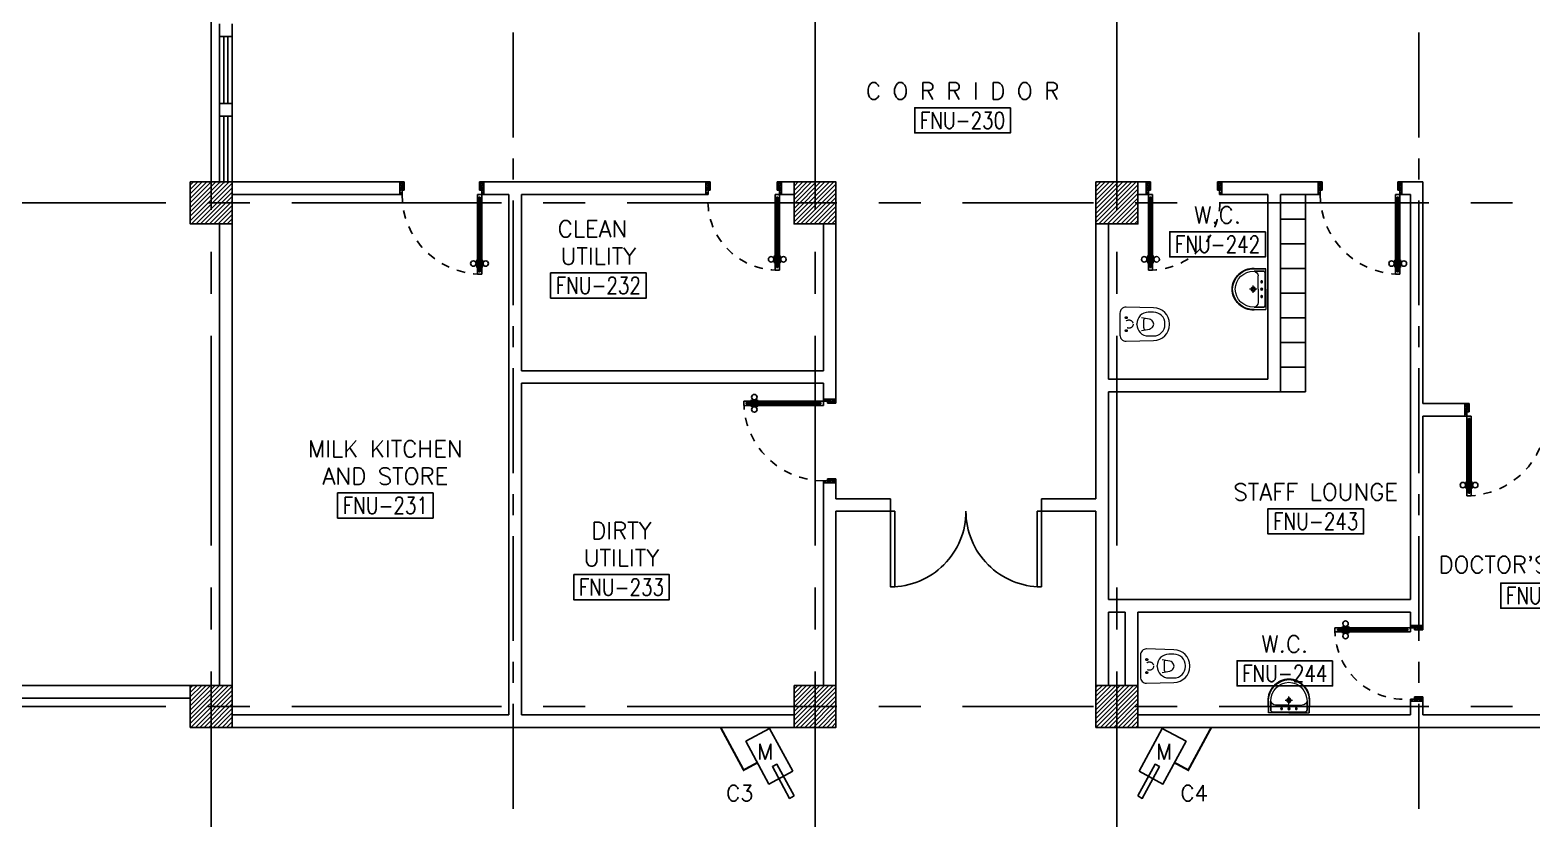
# Model space of a CAD drawing. Extents: x 88808.2 to 88899.2, y 39921.6 to 40001.1.
# Drawn here: x 88865.81 to 88883.72, y 39958.36 to 39967.76 of the extents above; entities that cross this region are included whole.
import ezdxf
from ezdxf.enums import TextEntityAlignment as Align

# ---------------------------------------------------------------- set-up
doc = ezdxf.new("R2010")
doc.units = 0
doc.header["$MEASUREMENT"] = 0
for name, pattern in [('CENTER', [2, 1.25, -0.25, 0.25, -0.25]), ('CENTERX2', [4, 2.5, -0.5, 0.5, -0.5]), ('DASHED', [0.75, 0.5, -0.25]), ('HIDDEN', [0.375, 0.25, -0.125]), ('HIDDEN2', [0.1875, 0.125, -0.0625])]:
    doc.linetypes.add(name, pattern=pattern)
doc.layers.get('0').update_dxf_attribs({"color": 11, "linetype": 'CONTINUOUS'})
for name, color, linetype in [('AXES', 11, 'CENTERX2'), ('AXES1', 11, 'CENTER'), ('COL', 11, 'CONTINUOUS'), ('DOOR', 11, 'CONTINUOUS'), ('E-CCTV', 4, 'CONTINUOUS'), ('FIX', 11, 'CONTINUOUS'), ('HAT', 11, 'CONTINUOUS'), ('Locker', 11, 'CONTINUOUS'), ('RM-BOX', 11, 'CONTINUOUS'), ('RM-NAME', 11, 'CONTINUOUS'), ('RM-NO', 11, 'CONTINUOUS'), ('WALL', 11, 'CONTINUOUS'), ('WIN', 11, 'CONTINUOUS')]:
    doc.layers.add(name, color=color, linetype=linetype)
doc.styles.add('ROMANS', font='ROMANS.shx', dxfattribs={"width": 0.6})

# ---------------------------------------------------------------- blocks, each defined once
blk = doc.blocks.new('RM1')
at = {"layer": 'RM-BOX'}
blk.add_lwpolyline([(570, -200), (-570, -200), (-570, -500), (570, -500)], close=True, dxfattribs=at)
at = {"layer": 'RM-NAME', "style": 'ROMANS'}
for tag, p in [('ROOMNAME1', (0, 324)), ('ROOMNAME2', (0, 0))]:
    blk.add_attdef(tag, text='', height=200, dxfattribs=at).set_placement(p, align=Align.MIDDLE)
at = {"layer": 'RM-NO', "style": 'ROMANS', "width": 0.8}
blk.add_attdef('ROOMNO', text='', height=200, dxfattribs=at).set_placement((0, -350), align=Align.MIDDLE)
blk = doc.blocks.new('D1000')
at = {"layer": 'DOOR', "color": 7, "linetype": 'ByBlock'}
for p, q in [((0, 0), (-150, 0)), ((-150, 0), (-150, -25)), ((-150, 0), (0, 0)), ((0, -50), (-114, 0)), ((0, -50), (-40, 0)), ((0, -50), (0, 0)), ((-1050, -25), (-1100, -25)), ((-1100, -75), (-1100, -25)), ((-1100, -25), (-1100, -75)), ((-1050, -75), (-1100, -75)), ((-1050, -42), (-1070, -42)), ((-1070, -42), (-1070, -58)), ((-1050, -58), (-1070, -58)), ((-1050, -25), (-1050, -42)), ((-1050, -58), (-1050, -75)), ((-928, -18), (-1018, -18)), ((-1018, -25), (-1018, -18)), ((-1018, -75), (-1018, -82)), ((-928, -82), (-1018, -82)), ((-1005, -9), (-940, -9)), ((-1005, -18), (-1005, -9)), ((-1005, -18), (-940, -18)), ((-1005, -82), (-940, -82)), ((-1005, -82), (-1005, -91)), ((-1005, -91), (-940, -91)), ((-940, -18), (-940, -9)), ((-940, -82), (-940, -91)), ((-928, -25), (-928, -18)), ((-928, -75), (-928, -82)), ((-200, -42), (-200, -25)), ((-200, -25), (-150, -25)), ((-180, -42), (-200, -42)), ((-200, -75), (-200, -58)), ((-200, -58), (-180, -58)), ((-150, -75), (-200, -75)), ((-180, -58), (-180, -42)), ((-150, -75), (-150, -25)), ((-150, -25), (-100, -25)), ((-100, -25), (-100, -50)), ((0, -50), (-100, -37)), ((-100, -50), (0, -50)), ((-150, -975), (-100, -975)), ((-150, -1000), (-150, -975)), ((-150, -1000), (0, -1000)), ((0, -1000), (-150, -1000)), ((0, -950), (-114, -1000)), ((-100, -975), (-100, -950)), ((0, -950), (-100, -963)), ((-100, -950), (0, -950)), ((0, -950), (-40, -1000)), ((0, -950), (0, -1000))]:
    blk.add_line(p, q, dxfattribs=at)
at = {"layer": 'DOOR', "linetype": 'ByBlock'}
for p, q in [((-200, -25), (-1050, -25)), ((-200, -42), (-1050, -42)), ((-200, -58), (-1050, -58)), ((-1050, -75), (-200, -75))]:
    blk.add_line(p, q, dxfattribs=at)
at = {"layer": 'DOOR', "color": 7, "linetype": 'ByBlock'}
for centre in [(-973, 23), (-973, -124)]:
    blk.add_circle(centre, 32.4, dxfattribs=at)
for centre, radius, start, end in [((0, -50), 134, 158.1598, 169.28), ((0, -50), 74.4, 137.7764, 180), ((0, -50), 54.4, 113.2074, 180), ((0, -50), 154, 161.1053, 166.2858), ((0, -50), 114, 154.0838, 167.3774), ((0, -50), 94.4, 148.0182, 180), ((0, -50), 34.4, 90, 180), ((0, -50), 14.4, 90, 180), ((0, -950), 154, 193.7142, 198.8947), ((0, -950), 134, 190.72, 201.8402), ((0, -950), 94.4, 180, 211.9818), ((0, -950), 74.4, 180, 222.2236), ((0, -950), 54.4, 180, 246.7926), ((0, -950), 34.4, 180, 270), ((0, -950), 14.4, 180, 270)]:
    blk.add_arc(centre, radius, start, end, dxfattribs=at)
at = {"layer": 'DOOR', "linetype": 'HIDDEN', "ltscale": 0.5}
blk.add_arc((-149, -24), 951, 180.0434, 269.9667, dxfattribs=at)
blk = doc.blocks.new('DOOR90')
at = {"layer": 'DOOR', "linetype": 'ByBlock'}
for p, q in [((0, 0), (-150, 0)), ((-200, -25), (-1000, -25)), ((-200, -42), (-1000, -42)), ((-200, -58), (-1000, -58)), ((-1000, -75), (-200, -75))]:
    blk.add_line(p, q, dxfattribs=at)
at = {"layer": 'DOOR', "color": 0, "linetype": 'ByBlock'}
for p, q in [((-150, 0), (-150, -25)), ((-150, 0), (0, 0)), ((0, -50), (0, 0)), ((-1050, -25), (-1050, -75)), ((-1050, -75), (-1050, -25)), ((-1000, -25), (-1050, -25)), ((-1000, -75), (-1050, -75)), ((-1020, -42), (-1020, -58)), ((-1000, -42), (-1020, -42)), ((-1000, -58), (-1020, -58)), ((-1000, -25), (-1000, -42)), ((-1000, -58), (-1000, -75)), ((-968, -25), (-968, -18)), ((-878, -18), (-968, -18)), ((-968, -75), (-968, -82)), ((-878, -82), (-968, -82)), ((-955, -18), (-955, -9)), ((-955, -9), (-890, -9)), ((-955, -18), (-890, -18)), ((-955, -82), (-955, -91)), ((-955, -82), (-890, -82)), ((-955, -91), (-890, -91)), ((-890, -18), (-890, -9)), ((-890, -82), (-890, -91)), ((-878, -25), (-878, -18)), ((-878, -75), (-878, -82)), ((-200, -42), (-200, -25)), ((-200, -25), (-150, -25)), ((-180, -42), (-200, -42)), ((-200, -75), (-200, -58)), ((-200, -58), (-180, -58)), ((-150, -75), (-200, -75)), ((-180, -58), (-180, -42)), ((-150, -75), (-150, -25)), ((-150, -25), (-100, -25)), ((-100, -25), (-100, -50)), ((-100, -50), (0, -50)), ((-150, -900), (-150, -875)), ((-150, -875), (-100, -875)), ((-100, -850), (0, -850)), ((-100, -875), (-100, -850)), ((0, -850), (0, -900)), ((0, -900), (-150, -900)), ((-150, -900), (0, -900))]:
    blk.add_line(p, q, dxfattribs=at)
at = {"layer": 'DOOR', "color": 9, "linetype": 'ByBlock'}
for p, q in [((0, -50), (-114, 0)), ((0, -50), (-40, 0)), ((0, -50), (-100, -37)), ((0, -850), (-114, -900)), ((0, -850), (-100, -863)), ((0, -850), (-40, -900))]:
    blk.add_line(p, q, dxfattribs=at)
at = {"layer": 'DOOR', "color": 0, "linetype": 'ByBlock'}
for centre in [(-923, 24), (-923, -124)]:
    blk.add_circle(centre, 32.4, dxfattribs=at)
at = {"layer": 'DOOR', "color": 9, "linetype": 'ByBlock'}
for centre, radius, start, end in [((0, -50), 74.4, 137.7764, 180), ((0, -50), 54.4, 113.2074, 180), ((0, -50), 154, 161.1053, 166.2858), ((0, -50), 134, 158.1598, 169.28), ((0, -50), 114, 154.0838, 167.3774), ((0, -50), 94.4, 148.0182, 180), ((0, -50), 34.4, 90, 180), ((0, -50), 14.4, 90, 180), ((0, -850), 154, 193.7142, 198.8947), ((0, -850), 134, 190.72, 201.8402), ((0, -850), 94.4, 180, 211.9818), ((0, -850), 74.4, 180, 222.2236), ((0, -850), 54.4, 180, 246.7926), ((0, -850), 34.4, 180, 270), ((0, -850), 14.4, 180, 270)]:
    blk.add_arc(centre, radius, start, end, dxfattribs=at)
at = {"layer": 'DOOR', "linetype": 'HIDDEN', "ltscale": 0.5}
blk.add_arc((-222, -50), 828, 178.2701, 275.003, dxfattribs=at)
blk = doc.blocks.new('WC1')
at = {"layer": 'FIX', "lineweight": 20}
for p, q in [((-210, 204), (-538, 194)), ((-727, 5), (-727, -5)), ((-674, 5), (-674, -5)), ((-534, 24), (-540, 0)), ((-540, 0), (-534, -24)), ((-475, 141), (-538, 141)), ((-395, 76), (-490, 60)), ((-339, 5), (-339, -5)), ((-538, -141), (-475, -141)), ((-490, -60), (-395, -76)), ((-538, -194), (-210, -204))]:
    blk.add_line(p, q, dxfattribs=at)
at = {"layer": 'FIX', "linetype": 'Continuous', "lineweight": 20}
blk.add_line((-420, -47), (-420, 45), dxfattribs=at)
at = {"layer": 'FIX', "lineweight": 20}
blk.add_lwpolyline([(-213, -204), (-210, -204, 0.414214), (-137, -131), (-137, 0), (-137, 131, 0.414214), (-210, 204)], format="xyb", dxfattribs=at)
at = {"layer": 'FIX', "linetype": 'HIDDEN2', "lineweight": 20, "ltscale": 0.3}
blk.add_circle((-245, 0), 49.8, dxfattribs=at)
at = {"layer": 'FIX', "linetype": 'HIDDEN', "lineweight": 20, "ltscale": 0.05}
for centre in [(-213, 78), (-213, -77)]:
    blk.add_circle(centre, 11.6, dxfattribs=at)
at = {"layer": 'FIX', "lineweight": 20}
for centre, radius, start, end in [((-538, 5), 189, 90, 180), ((-538, 5), 136, 90, 180), ((-473, -7), 68.2, 128.9242, 152.8468), ((-464, -18), 82, 108.496, 128.9242), ((-475, 5), 136, 360, 90), ((-538, -5), 189, 180, 270), ((-538, -5), 136, 180, 270), ((-473, 7), 68.2, 207.1532, 231.0758), ((-464, 18), 82, 231.0758, 251.504), ((-475, -5), 136, 270, 0)]:
    blk.add_arc(centre, radius, start, end, dxfattribs=at)
at = {"layer": 'FIX', "linetype": 'Continuous', "lineweight": 20}
for centre, start, end in [((-443, 46), 357.6662, 91.6121), ((-442, -46), 268.3879, 2.3338)]:
    blk.add_arc(centre, 22.3, start, end, dxfattribs=at)
blk = doc.blocks.new('COL50')
at = {"layer": 'COL'}
blk.add_lwpolyline([(-250, 250), (-250, -250), (250, -250), (250, 250)], close=True, dxfattribs=at)
blk = doc.blocks.new('*X50')
at = {"color": 0}
for p, q in [((73379, 155527), (73842, 155990)), ((73379, 155580), (73789, 155990)), ((73379, 155633), (73736, 155990)), ((73379, 155686), (73683, 155990)), ((73379, 155739), (73629, 155990)), ((73379, 155793), (73576, 155990)), ((73379, 155846), (73523, 155990)), ((73379, 155899), (73470, 155990)), ((73379, 155952), (73417, 155990)), ((73395, 155490), (73879, 155974)), ((73448, 155490), (73879, 155921)), ((73501, 155490), (73879, 155868)), ((73554, 155490), (73879, 155815)), ((73607, 155490), (73879, 155762)), ((73660, 155490), (73879, 155709)), ((73713, 155490), (73879, 155656)), ((73766, 155490), (73879, 155603)), ((73819, 155490), (73879, 155550)), ((73872, 155490), (73879, 155497))]:
    blk.add_line(p, q, dxfattribs=at)
blk = doc.blocks.new('*X53')
at = {"color": 0}
for p, q in [((73379, 149535), (73834, 149990)), ((73379, 149588), (73781, 149990)), ((73379, 149641), (73728, 149990)), ((73379, 149694), (73675, 149990)), ((73379, 149747), (73622, 149990)), ((73379, 149800), (73569, 149990)), ((73379, 149853), (73516, 149990)), ((73379, 149906), (73463, 149990)), ((73379, 149959), (73410, 149990)), ((73387, 149490), (73879, 149982)), ((73440, 149490), (73879, 149929)), ((73493, 149490), (73879, 149876)), ((73546, 149490), (73879, 149822)), ((73599, 149490), (73879, 149769)), ((73653, 149490), (73879, 149716)), ((73706, 149490), (73879, 149663)), ((73759, 149490), (73879, 149610)), ((73812, 149490), (73879, 149557)), ((73865, 149490), (73879, 149504))]:
    blk.add_line(p, q, dxfattribs=at)
blk = doc.blocks.new('LAV1')
at = {"layer": 'FIX', "linetype": 'ByBlock', "ltscale": 0.3}
for p, q in [((-280, 210), (-275, 50)), ((-245, 210), (-245, 85)), ((245, 210), (245, 85)), ((280, 210), (275, 50)), ((0, 60), (-220, 60)), ((0, 60), (220, 60))]:
    blk.add_line(p, q, dxfattribs=at)
at = {"layer": 'FIX', "linetype": 'Continuous', "lineweight": 20}
for p, q in [((-275, 210), (-275, 50)), ((275, 210), (275, 50)), ((0, 50), (-275, 50)), ((0, 50), (-252, 50)), ((0, 155), (-181, 155)), ((0, 155), (181, 155)), ((0, 50), (275, 50)), ((0, 50), (252, 50))]:
    blk.add_line(p, q, dxfattribs=at)
at = {"layer": 'FIX', "linetype": 'DASHED', "lineweight": 20, "ltscale": 0.05}
for p, q in [((50, 220), (-50, 220)), ((0, 170), (0, 270)), ((0, 170), (0, 270))]:
    blk.add_line(p, q, dxfattribs=at)
at = {"layer": 'FIX', "lineweight": 20}
for p, q in [((16, 107), (-15, 107)), ((0, 92), (0, 123))]:
    blk.add_line(p, q, dxfattribs=at)
for centre, radius in [((0, 220), 29.5), ((0, 220), 22.5), ((0, 107), 15.5)]:
    blk.add_circle(centre, radius, dxfattribs=at)
at = {"layer": 'FIX', "linetype": 'HIDDEN', "lineweight": 20, "ltscale": 0.05}
for centre in [(-100, 107), (100, 107)]:
    blk.add_circle(centre, 12.4, dxfattribs=at)
at = {"layer": 'FIX', "linetype": 'ByBlock', "ltscale": 0.3}
for centre, radius, start, end in [((7, 220), 287, 91.3776, 182.0064), ((-7, 220), 287, 357.9936, 88.6224), ((-220, 85), 24.9, 179.7021, 269.9486), ((220, 85), 24.9, 270.0514, 0.2979)]:
    blk.add_arc(centre, radius, start, end, dxfattribs=at)
at = {"layer": 'FIX', "linetype": 'Continuous', "lineweight": 20}
for centre, radius, start, end in [((8, 217), 283, 91.6988, 181.351), ((8, 212), 253, 91.7328, 180.4884), ((-8, 217), 283, 358.649, 88.3012), ((-8, 212), 253, 359.5116, 88.2672), ((-179, 222), 66.9, 190.2006, 268.0786), ((179, 222), 66.9, 271.9214, 349.7994)]:
    blk.add_arc(centre, radius, start, end, dxfattribs=at)
blk = doc.blocks.new('*X29')
at = {"color": 0}
for p, q in [((196689, 149542), (197136, 149990)), ((196689, 149595), (197083, 149990)), ((196689, 149648), (197030, 149990)), ((196689, 149701), (196977, 149990)), ((196689, 149754), (196924, 149990)), ((196689, 149807), (196871, 149990)), ((196689, 149860), (196818, 149990)), ((196689, 149913), (196765, 149990)), ((196689, 149966), (196712, 149990)), ((196689, 149489), (197189, 149989)), ((196742, 149490), (197189, 149936)), ((196795, 149490), (197189, 149883)), ((196848, 149490), (197189, 149830)), ((196901, 149490), (197189, 149777)), ((196954, 149490), (197189, 149724)), ((197007, 149490), (197189, 149671)), ((197060, 149490), (197189, 149618)), ((197113, 149490), (197189, 149565)), ((197166, 149490), (197189, 149512))]:
    blk.add_line(p, q, dxfattribs=at)
blk = doc.blocks.new('*X17')
at = {"color": 0}
for p, q in [((80579, 149522), (81047, 149990)), ((80579, 149575), (80994, 149990)), ((80579, 149628), (80941, 149990)), ((80579, 149681), (80888, 149990)), ((80579, 149734), (80835, 149990)), ((80579, 149787), (80782, 149990)), ((80579, 149840), (80729, 149990)), ((80579, 149893), (80676, 149990)), ((80579, 149946), (80623, 149990)), ((80600, 149490), (81079, 149969)), ((80653, 149490), (81079, 149916)), ((80706, 149490), (81079, 149863)), ((80759, 149490), (81079, 149810)), ((80812, 149490), (81079, 149757)), ((80865, 149490), (81079, 149704)), ((80918, 149490), (81079, 149651)), ((80971, 149490), (81079, 149598)), ((81024, 149490), (81079, 149545)), ((81077, 149490), (81079, 149492))]:
    blk.add_line(p, q, dxfattribs=at)
blk = doc.blocks.new('*X16')
at = {"color": 0}
for p, q in [((80579, 155515), (81054, 155990)), ((80579, 155568), (81001, 155990)), ((80579, 155621), (80948, 155990)), ((80579, 155674), (80895, 155990)), ((80579, 155727), (80842, 155990)), ((80579, 155780), (80789, 155990)), ((80579, 155833), (80736, 155990)), ((80579, 155886), (80683, 155990)), ((80579, 155939), (80630, 155990)), ((80607, 155490), (81079, 155962)), ((80660, 155490), (81079, 155909)), ((80713, 155490), (81079, 155856)), ((80766, 155490), (81079, 155803)), ((80819, 155490), (81079, 155750)), ((80872, 155490), (81079, 155697)), ((80925, 155490), (81079, 155644)), ((80978, 155490), (81079, 155591)), ((81031, 155490), (81079, 155538))]:
    blk.add_line(p, q, dxfattribs=at)
blk = doc.blocks.new('*X15')
at = {"color": 0}
for p, q in [((84179, 155509), (84660, 155990)), ((84179, 155562), (84607, 155990)), ((84179, 155615), (84554, 155990)), ((84179, 155668), (84501, 155990)), ((84179, 155721), (84448, 155990)), ((84179, 155774), (84395, 155990)), ((84179, 155827), (84342, 155990)), ((84179, 155880), (84289, 155990)), ((84179, 155933), (84236, 155990)), ((84179, 155986), (84183, 155990)), ((84213, 155490), (84679, 155956)), ((84266, 155490), (84679, 155903)), ((84319, 155490), (84679, 155850)), ((84372, 155490), (84679, 155796)), ((84426, 155490), (84679, 155743)), ((84479, 155490), (84679, 155690)), ((84532, 155490), (84679, 155637)), ((84585, 155490), (84679, 155584)), ((84638, 155490), (84679, 155531))]:
    blk.add_line(p, q, dxfattribs=at)

msp = doc.modelspace()

# ---------------------------------------------------------------- linework, layer by layer
at = {"layer": 'AXES'}
for p, q in [((88867.9703, 39921.6153), (88867.9703, 40000.4279)), ((88875.1703, 39921.6153), (88875.1703, 40000.4279)), ((88878.7703, 39921.6153), (88878.7703, 40000.4279)), ((88808.9303, 39965.6996), (88876.9703, 39965.6996)), ((88898.4894, 39965.6996), (88876.9703, 39965.6996)), ((88808.9303, 39959.6996), (88876.9703, 39959.6996)), ((88898.4894, 39959.6996), (88876.9703, 39959.6996))]:
    msp.add_line(p, q, dxfattribs=at)
at = {"layer": 'AXES1'}
for p, q in [((88871.5703, 39928.4796), (88871.5703, 39987.2996)), ((88882.3703, 39928.4796), (88882.3703, 39987.2996))]:
    msp.add_line(p, q, dxfattribs=at)
at = {"layer": 'DOOR'}
for points in [[(88876.0703, 39961.1246), (88876.1203, 39961.1246), (88876.1203, 39962.0246), (88876.0703, 39962.0246), (88876.0703, 39961.1246, 0.4142136), (88876.9703, 39962.0246, 0.4142136)], [(88876.0703, 39961.1246), (88876.1203, 39961.1246), (88876.1203, 39962.0246), (88876.0703, 39962.0246), (88876.0703, 39961.1246, 0.4142136), (88876.9703, 39962.0246, 0.4142136)], [(88876.0703, 39961.1246), (88876.1203, 39961.1246), (88876.1203, 39962.0246), (88876.0703, 39962.0246), (88876.0703, 39961.1246, 0.4142136), (88876.9703, 39962.0246, 0.4142136)], [(88876.0703, 39961.1246), (88876.1203, 39961.1246), (88876.1203, 39962.0246), (88876.0703, 39962.0246), (88876.0703, 39961.1246, 0.4142136), (88876.9703, 39962.0246, 0.4142136)], [(88877.8703, 39961.1246), (88877.8203, 39961.1246), (88877.8203, 39962.0246), (88877.8703, 39962.0246), (88877.8703, 39961.1246, -0.4142136), (88876.9703, 39962.0246, -0.4142136)], [(88877.8703, 39961.1246), (88877.8203, 39961.1246), (88877.8203, 39962.0246), (88877.8703, 39962.0246), (88877.8703, 39961.1246, -0.4142136), (88876.9703, 39962.0246, -0.4142136)], [(88877.8703, 39961.1246), (88877.8203, 39961.1246), (88877.8203, 39962.0246), (88877.8703, 39962.0246), (88877.8703, 39961.1246, -0.4142136), (88876.9703, 39962.0246, -0.4142136)], [(88877.8703, 39961.1246), (88877.8203, 39961.1246), (88877.8203, 39962.0246), (88877.8703, 39962.0246), (88877.8703, 39961.1246, -0.4142136), (88876.9703, 39962.0246, -0.4142136)]]:
    msp.add_lwpolyline(points, format="xyb", dxfattribs=at)
at = {"layer": 'E-CCTV', "color": 4, "const_width": 0.025}
for points in [[(88874.4835, 39959.0296), (88874.3195, 39958.9409), (88874.0443, 39959.4496)], [(88879.457, 39959.0296), (88879.621, 39958.9409), (88879.8963, 39959.4496)]]:
    msp.add_lwpolyline(points, dxfattribs=at)
at = {"layer": 'E-CCTV', "color": 4, "linetype": 'Continuous'}
for points in [[(88874.9045, 39958.9283), (88874.6289, 39959.4374), (88874.3458, 39959.2842), (88874.6213, 39958.775)], [(88879.0361, 39958.9283), (88879.3116, 39959.4374), (88879.5948, 39959.2842), (88879.3192, 39958.775)], [(88874.9204, 39958.6324), (88874.7158, 39959.0105), (88874.6627, 39958.9817), (88874.8673, 39958.6037)], [(88879.0201, 39958.6324), (88879.2247, 39959.0105), (88879.2778, 39958.9817), (88879.0732, 39958.6037)]]:
    msp.add_3dface(points, dxfattribs=at)
at = {"layer": 'Locker', "linetype": 'Continuous'}
for p, q in [((88881.0193, 39963.4496), (88881.0193, 39965.7996)), ((88881.0193, 39965.5058), (88880.7193, 39965.5058)), ((88881.0193, 39965.2121), (88880.7193, 39965.2121)), ((88881.0193, 39964.9183), (88880.7193, 39964.9183)), ((88881.0193, 39964.6246), (88880.7193, 39964.6246)), ((88881.0193, 39964.3308), (88880.7193, 39964.3308)), ((88881.0193, 39964.0371), (88880.7193, 39964.0371)), ((88881.0193, 39963.7433), (88880.7193, 39963.7433)), ((88880.7193, 39963.4496), (88881.0193, 39963.4496))]:
    msp.add_line(p, q, dxfattribs=at)
at = {"layer": 'WALL'}
for p, q in [((88868.0703, 39967.6841), (88868.0703, 39967.8341)), ((88868.2203, 39967.6841), (88868.2203, 39967.8341)), ((88868.2203, 39967.6841), (88868.0703, 39967.6841)), ((88868.2203, 39966.8841), (88868.0703, 39966.8841)), ((88868.0703, 39966.7341), (88868.0703, 39966.8841)), ((88868.2203, 39966.7341), (88868.2203, 39966.8841)), ((88868.2203, 39966.7341), (88868.0703, 39966.7341)), ((88868.2203, 39965.9496), (88870.2203, 39965.9496)), ((88868.2203, 39965.7996), (88870.2203, 39965.7996)), ((88870.2203, 39965.7996), (88870.2203, 39965.9496)), ((88871.2203, 39965.7996), (88871.2203, 39965.9496)), ((88871.2203, 39965.9496), (88873.8703, 39965.9496)), ((88871.2203, 39965.7996), (88871.5203, 39965.7996)), ((88871.5203, 39959.5996), (88871.5203, 39965.7996)), ((88871.6703, 39963.6996), (88871.6703, 39965.7996)), ((88871.6703, 39965.7996), (88873.8703, 39965.7996)), ((88873.8703, 39965.9496), (88873.8703, 39965.7996)), ((88874.7703, 39965.9496), (88874.7703, 39965.7996)), ((88874.7703, 39965.9496), (88874.7703, 39965.7996)), ((88874.7703, 39965.9496), (88874.9203, 39965.9496)), ((88874.7703, 39965.7996), (88874.9203, 39965.7996)), ((88879.1203, 39965.9496), (88879.0203, 39965.9496)), ((88879.1203, 39965.7996), (88879.0203, 39965.7996)), ((88879.1203, 39965.7996), (88879.1203, 39965.9496)), ((88879.1203, 39965.7996), (88879.1203, 39965.9496)), ((88880.0203, 39965.7996), (88880.0203, 39965.9496)), ((88881.1693, 39965.9496), (88880.0203, 39965.9496)), ((88880.5693, 39965.7996), (88880.0203, 39965.7996)), ((88880.5693, 39963.5996), (88880.5693, 39965.7996)), ((88880.7193, 39963.4496), (88880.7193, 39965.7996)), ((88881.1693, 39965.7996), (88880.7193, 39965.7996)), ((88881.1693, 39965.7996), (88881.1693, 39965.9496)), ((88882.1693, 39965.7996), (88882.1693, 39965.9496)), ((88882.4202, 39965.9496), (88882.1693, 39965.9496)), ((88882.2702, 39965.7996), (88882.1693, 39965.7996)), ((88882.2702, 39960.9746), (88882.2702, 39965.7996)), ((88882.4202, 39963.3096), (88882.4202, 39965.9496)), ((88868.0703, 39959.9496), (88868.0703, 39965.4496)), ((88868.2203, 39959.9496), (88868.2203, 39965.4496)), ((88875.2712, 39963.6996), (88875.2712, 39965.4496)), ((88875.4203, 39963.3621), (88875.4203, 39965.4496)), ((88878.5203, 39962.1746), (88878.5203, 39965.4496)), ((88878.6702, 39963.5996), (88878.6702, 39965.4496)), ((88871.6703, 39963.6996), (88875.2712, 39963.6996)), ((88874.0627, 39963.6996), (88875.2712, 39963.6996)), ((88871.6703, 39959.5996), (88871.6703, 39963.5496)), ((88871.6703, 39963.5496), (88875.2712, 39963.5496)), ((88874.0627, 39963.5496), (88875.2712, 39963.5496)), ((88875.2712, 39963.3621), (88875.2712, 39963.5496)), ((88875.2712, 39963.3621), (88875.2712, 39963.5496)), ((88875.2712, 39963.3621), (88875.2712, 39963.5496)), ((88875.2712, 39963.3621), (88875.2712, 39963.5496)), ((88880.5693, 39963.5996), (88878.6702, 39963.5996)), ((88875.4203, 39963.3621), (88875.2712, 39963.3621)), ((88875.4203, 39963.3621), (88875.2712, 39963.3621)), ((88878.6702, 39960.9746), (88878.6702, 39963.4496)), ((88880.7193, 39963.4496), (88878.6702, 39963.4496)), ((88882.4202, 39963.3096), (88882.9193, 39963.3096)), ((88882.9193, 39963.1596), (88882.9193, 39963.3096)), ((88882.4202, 39960.6621), (88882.4202, 39963.1596)), ((88882.4202, 39963.1596), (88882.9193, 39963.1596)), ((88875.4203, 39962.3621), (88875.2712, 39962.3621)), ((88875.2712, 39959.9496), (88875.2712, 39962.3621)), ((88875.2712, 39960.9746), (88875.2712, 39962.3621)), ((88875.4203, 39962.3621), (88875.2712, 39962.3621)), ((88875.2712, 39960.9746), (88875.2712, 39962.3621)), ((88875.2712, 39960.9746), (88875.2712, 39962.3621)), ((88875.4203, 39962.1746), (88875.4203, 39962.3621)), ((88875.4203, 39962.1746), (88875.4203, 39962.3621)), ((88875.4203, 39962.1746), (88875.4203, 39962.3621)), ((88875.4203, 39962.1746), (88875.4203, 39962.3621)), ((88876.0703, 39962.1746), (88875.4203, 39962.1746)), ((88876.0703, 39962.1746), (88875.4203, 39962.1746)), ((88876.0703, 39962.1746), (88875.4203, 39962.1746)), ((88876.0703, 39962.1746), (88875.4203, 39962.1746)), ((88875.4203, 39959.9496), (88875.4203, 39962.0246)), ((88875.4203, 39960.8246), (88875.4203, 39962.0246)), ((88876.0703, 39962.0246), (88875.4203, 39962.0246)), ((88876.0703, 39962.0246), (88875.4203, 39962.0246)), ((88876.0703, 39962.0246), (88875.4203, 39962.0246)), ((88875.4203, 39960.8246), (88875.4203, 39962.0246)), ((88875.4203, 39960.8246), (88875.4203, 39962.0246)), ((88876.0703, 39962.0246), (88875.4203, 39962.0246)), ((88876.0703, 39962.0246), (88876.0703, 39962.1746)), ((88876.0703, 39962.0246), (88876.0703, 39962.1746)), ((88876.0703, 39962.0246), (88876.0703, 39962.1746)), ((88876.0703, 39962.0246), (88876.0703, 39962.1746)), ((88877.8703, 39962.0246), (88877.8703, 39962.1746)), ((88877.8703, 39962.0246), (88877.8703, 39962.1746)), ((88877.8703, 39962.0246), (88877.8703, 39962.1746)), ((88877.8703, 39962.0246), (88877.8703, 39962.1746)), ((88877.8703, 39962.1746), (88878.5203, 39962.1746)), ((88877.8703, 39962.0246), (88877.8703, 39962.1746)), ((88877.8703, 39962.0246), (88877.8703, 39962.1746)), ((88877.8703, 39962.0246), (88878.5203, 39962.0246)), ((88878.5193, 39959.949), (88878.5193, 39962.0246)), ((88878.6693, 39960.9746), (88882.2702, 39960.9746)), ((88878.6693, 39959.949), (88878.6693, 39960.8246)), ((88878.6693, 39960.8246), (88878.8702, 39960.8246)), ((88878.8702, 39959.949), (88878.8702, 39960.8246)), ((88879.0203, 39959.949), (88879.0203, 39960.8246)), ((88879.0203, 39960.8246), (88882.2702, 39960.8246)), ((88880.0453, 39960.8246), (88880.2345, 39960.8246)), ((88882.2702, 39960.6621), (88882.2702, 39960.8246)), ((88882.2702, 39960.6621), (88882.4202, 39960.6621)), ((88861.0694, 39959.9496), (88867.7203, 39959.9496)), ((88861.0694, 39959.7996), (88867.7203, 39959.7996)), ((88882.2702, 39959.7621), (88882.4202, 39959.7621)), ((88882.2702, 39959.5996), (88882.2702, 39959.7621)), ((88882.4202, 39959.5996), (88882.4202, 39959.7621)), ((88871.5203, 39959.5996), (88868.2203, 39959.5996)), ((88874.9203, 39959.5996), (88871.6703, 39959.5996)), ((88879.0203, 39959.5996), (88882.2702, 39959.5996)), ((88882.4202, 39959.5996), (88885.7203, 39959.5996)), ((88874.9203, 39959.4496), (88868.2203, 39959.4496)), ((88879.0203, 39959.4496), (88885.7203, 39959.4496)), ((88879.8953, 39959.4496), (88880.2345, 39959.4496))]:
    msp.add_line(p, q, dxfattribs=at)
at = {"layer": 'WIN'}
for p, q in [((88868.0703, 39966.8841), (88868.0703, 39967.6841)), ((88868.1203, 39966.8841), (88868.1203, 39967.6841)), ((88868.1703, 39966.8841), (88868.1703, 39967.6841)), ((88868.2203, 39966.8841), (88868.2203, 39967.6841)), ((88868.0703, 39965.9341), (88868.0703, 39966.7341)), ((88868.1203, 39965.9341), (88868.1203, 39966.7341)), ((88868.1703, 39965.9341), (88868.1703, 39966.7341)), ((88868.2203, 39965.9341), (88868.2203, 39966.7341))]:
    msp.add_line(p, q, dxfattribs=at)

# ---------------------------------------------------------------- block references
at = {"layer": 'COL', "xscale": 0.001, "yscale": 0.001, "zscale": 0.001}
for p in [(88867.9703, 39965.6996), (88875.1703, 39965.6996), (88878.7703, 39965.6996), (88867.9703, 39959.6996), (88875.1703, 39959.6996), (88878.7703, 39959.6996)]:
    msp.add_blockref('COL50', p, dxfattribs=at)
at = {"layer": 'DOOR', "color": 0, "linetype": 'Continuous', "yscale": 0.001, "zscale": 0.001}
for p, xscale, rotation in [((88871.2203, 39965.9496), -0.001, 270), ((88882.1693, 39965.9496), -0.001, 270), ((88882.9193, 39963.3096), 0.001, 90.0000000000658)]:
    msp.add_blockref('D1000', p, dxfattribs=dict(at, xscale=xscale, rotation=rotation))
at = {"layer": 'DOOR', "color": 0, "linetype": 'ByBlock', "yscale": 0.001, "zscale": 0.001}
for p, xscale, rotation in [((88874.7703, 39965.9496), -0.001, 270), ((88879.1203, 39965.9496), 0.001, 90)]:
    msp.add_blockref('DOOR90', p, dxfattribs=dict(at, xscale=xscale, rotation=rotation))
at = {"layer": 'DOOR', "color": 0, "linetype": 'Continuous', "xscale": 0.001, "yscale": 0.001, "zscale": 0.001}
msp.add_blockref('D1000', (88875.4203, 39963.3621), dxfattribs=at)
at = {"layer": 'DOOR', "color": 0, "linetype": 'ByBlock', "xscale": 0.001, "yscale": 0.001, "zscale": 0.001}
msp.add_blockref('DOOR90', (88882.4202, 39960.6621), dxfattribs=at)
at = {"layer": 'FIX'}
for name, p, xscale, yscale, zscale, rotation in [('LAV1', (88880.5903, 39964.6716), -0.0008800000000000001, 0.0008800000000000001, 0.0008800000000000001, 89.99999999999999), ('WC1', (88878.6693, 39964.2551), 0.001, 0.001, 0.001, 180), ('WC1', (88878.6693, 39964.2551), 0.0009999999999999998, 0.0009999999999999998, 0.001, 180), ('WC1', (88878.9131, 39960.1803), 0.0009999999999999998, 0.0009999999999999998, 0.001, 180)]:
    msp.add_blockref(name, p, dxfattribs=dict(at, xscale=xscale, yscale=yscale, zscale=zscale, rotation=rotation))
at = {"layer": 'FIX', "xscale": -0.0008800000000000001, "yscale": 0.0008800000000000001, "zscale": 0.0008800000000000001}
msp.add_blockref('LAV1', (88880.8216, 39959.5786), dxfattribs=at)
at = {"layer": 'HAT', "xscale": 0.001, "yscale": 0.001, "zscale": 0.001}
for name, p in [('*X50', (88794.341, 39809.9598)), ('*X16', (88794.341, 39809.9598)), ('*X15', (88794.341, 39809.9598)), ('*X53', (88794.341, 39809.9598)), ('*X17', (88794.341, 39809.9598)), ('*X29', (88681.8317, 39809.9598))]:
    msp.add_blockref(name, p, dxfattribs=at)
at = {"layer": 'RM-NO', "xscale": 0.001, "yscale": 0.001, "zscale": 0.001}
for p, values in [((88876.9298, 39967.0326), {'ROOMNO': 'FNU-230', 'ROOMNAME2': 'C O R R I D O R'}), ((88876.9298, 39967.0326), {'ROOMNO': 'FNU-230', 'ROOMNAME2': 'C O R R I D O R'}), ((88879.9708, 39965.5558), {'ROOMNO': 'FNU-242', 'ROOMNAME2': 'W.C.'}), ((88870.0467, 39962.4438), {'ROOMNO': 'FNU-231', 'ROOMNAME2': 'AND STORE', 'ROOMNAME1': 'MILK KITCHEN'}), ((88881.1416, 39962.2548), {'ROOMNO': 'FNU-243', 'ROOMNAME2': 'STAFF LOUNGE'}), ((88880.7727, 39960.443), {'ROOMNO': 'FNU-244', 'ROOMNAME2': 'W.C.'})]:
    msp.add_blockref('RM1', p, dxfattribs=at).add_auto_attribs(values)
at = {"layer": 'RM-NO'}
ref = msp.add_blockref('RM1', (88872.5869, 39965.0657), dxfattribs=dict(at, xscale=-0.001, yscale=0.001, zscale=0.001))
ref.add_attrib('ROOMNO', 'FNU-232', dxfattribs={"height": 0.2, "style": 'ROMANS', "width": 0.8}).set_placement((88872.5869, 39964.7157), align=Align.MIDDLE)
ref.add_attrib('ROOMNAME2', 'UTILITY', dxfattribs={"layer": 'RM-NAME', "height": 0.2, "style": 'ROMANS'}).set_placement((88872.5869, 39965.0657), align=Align.MIDDLE)
ref.add_attrib('ROOMNAME1', 'CLEAN ', dxfattribs={"layer": 'RM-NAME', "height": 0.2, "style": 'ROMANS'}).set_placement((88872.5869, 39965.3895), align=Align.MIDDLE)
ref = msp.add_blockref('RM1', (88872.8627, 39961.4706), dxfattribs=dict(at, xscale=-0.001, yscale=0.001, zscale=0.001))
ref.add_attrib('ROOMNO', 'FNU-233', dxfattribs={"height": 0.2, "style": 'ROMANS', "width": 0.8}).set_placement((88872.8627, 39961.1206), align=Align.MIDDLE)
ref.add_attrib('ROOMNAME2', 'UTILITY', dxfattribs={"layer": 'RM-NAME', "height": 0.2, "style": 'ROMANS'}).set_placement((88872.8627, 39961.4706), align=Align.MIDDLE)
ref.add_attrib('ROOMNAME1', 'DIRTY', dxfattribs={"layer": 'RM-NAME', "height": 0.2, "style": 'ROMANS'}).set_placement((88872.8627, 39961.7944), align=Align.MIDDLE)
ref = msp.add_blockref('RM1', (88883.9179, 39961.3697), dxfattribs=dict(at, xscale=0.001, yscale=0.001, zscale=0.001))
ref.add_attrib('ROOMNO', 'FNU-245', dxfattribs={"height": 0.2, "style": 'ROMANS', "width": 0.8}).set_placement((88883.9179, 39961.0197), align=Align.MIDDLE)
ref.add_attrib('ROOMNAME1', "DOCTOR'S ON-CALL", dxfattribs={"layer": 'RM-NAME', "height": 0.2, "style": 'ROMANS'}).set_placement((88883.9429, 39961.3891), align=Align.MIDDLE)

# ---------------------------------------------------------------- texts
at = {"layer": 'E-CCTV', "color": 4, "linetype": 'Continuous', "style": 'ROMANS'}
for s, p in [('M', (88874.4813, 39959.0679)), ('M', (88879.2375, 39959.0679)), ('C3', (88874.1094, 39958.5719)), ('C4', (88879.5275, 39958.5719))]:
    msp.add_text(s, height=0.1875, dxfattribs=at).set_placement(p)

doc.saveas('drawing.dxf')
